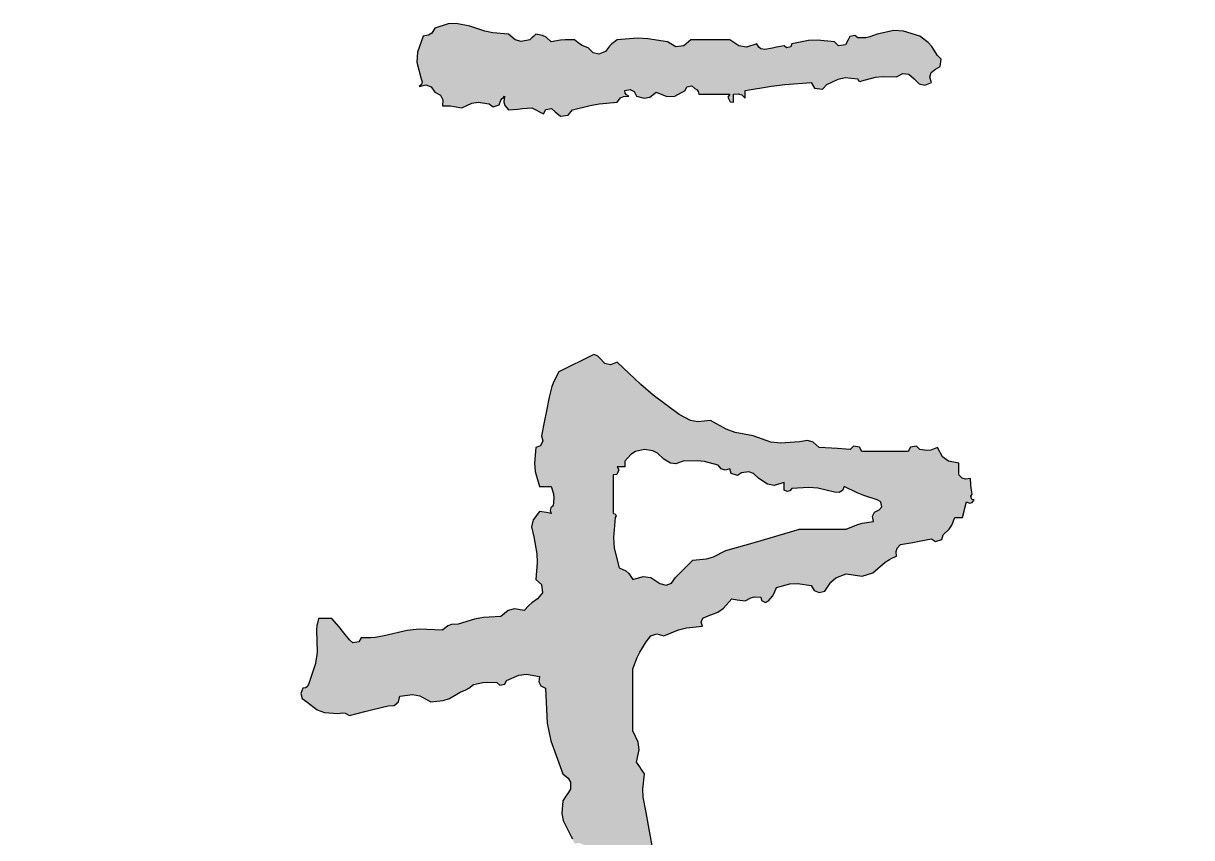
# Model space of a CAD drawing. Extents: x 43627 to 1359545, y -692302 to -50983.
# Drawn here: x 58903.9 to 59217.5, y -108014.2 to -107795.7 of the extents above; entities that cross this region are included whole.
import ezdxf
from ezdxf.enums import TextEntityAlignment as Align

# ---------------------------------------------------------------- set-up
doc = ezdxf.new("R2010")
doc.units = 0
doc.header["$LTSCALE"] = 1000
doc.header["$MEASUREMENT"] = 0
for name, color, linetype in [('_签字', 2, 'Continuous'), ('图签目录', 255, 'Continuous'), ('标准图签', 7, 'Continuous')]:
    doc.layers.add(name, color=color, linetype=linetype)
doc.styles.get("Standard").update_dxf_attribs({"font": 'gbenor.shx', "bigfont": 'gbcbig.shx'})
doc.styles.add('宋体', font='宋体.ttf', dxfattribs={"width": 0.8})

# ---------------------------------------------------------------- blocks, each defined once
blk = doc.blocks.new('A2图框参照（不打印）$0$A$C2DCB53A9')
h = blk.add_hatch(color=256)
h.paths.add_polyline_path([(3.1218, 6.5858), (3.1325, 6.5765), (3.1411, 6.5714), (3.145, 6.5656), (3.1463, 6.5557), (3.1908, 6.5557), (3.213, 6.5557), (3.2575, 6.5557), (3.2511, 6.545), (3.259, 6.5292), (3.2714, 6.5279), (3.2714, 6.539), (3.2714, 6.5445), (3.2714, 6.5557), (3.2888, 6.5576), (3.3003, 6.5538), (3.313, 6.5418), (3.313, 6.5529), (3.313, 6.5584), (3.313, 6.5696), (3.4069, 6.5848), (3.4544, 6.5904), (3.5492, 6.5973), (3.5604, 6.5779), (3.5892, 6.5743), (3.6048, 6.5904), (3.6454, 6.6103), (3.6709, 6.6151), (3.7159, 6.6112), (3.7166, 6.6051), (3.7245, 6.6011), (3.7298, 6.6043), (3.7786, 6.6165), (3.8045, 6.6194), (3.8548, 6.6182), (3.8771, 6.6299), (3.8982, 6.6276), (3.9174, 6.6112), (3.9352, 6.5928), (3.9559, 6.5882), (3.9799, 6.5973), (3.9732, 6.6164), (3.978, 6.6333), (3.9938, 6.646), (4.011, 6.6554), (4.0146, 6.6807), (4.0007, 6.6946), (3.9806, 6.7261), (3.9674, 6.7408), (3.9382, 6.764), (3.8797, 6.782), (3.8452, 6.7836), (3.7854, 6.771), (3.759, 6.7606), (3.7442, 6.7576), (3.7159, 6.7571), (3.7052, 6.7664), (3.6875, 6.7628), (3.6812, 6.7501), (3.6718, 6.7329), (3.6464, 6.7293), (3.6326, 6.7432), (3.5717, 6.7495), (3.5398, 6.748), (3.4798, 6.7363), (3.4758, 6.7255), (3.4605, 6.7217), (3.452, 6.7293), (3.4242, 6.7238), (3.4103, 6.721), (3.3825, 6.7154), (3.3688, 6.718), (3.361, 6.7239), (3.3547, 6.7363), (3.3172, 6.7247), (3.2903, 6.7286), (3.2575, 6.7501), (3.2019, 6.7501), (3.1741, 6.7501), (3.1186, 6.7501), (3.0932, 6.7284), (3.0639, 6.7259), (3.0352, 6.7432), (2.9638, 6.7545), (2.9267, 6.7559), (2.8546, 6.7501), (2.8359, 6.7358), (2.8272, 6.7272), (2.8129, 6.7085), (2.789, 6.6994), (2.7683, 6.704), (2.7504, 6.7224), (2.7295, 6.7304), (2.7193, 6.7362), (2.7018, 6.7501), (2.6683, 6.7509), (2.6513, 6.7494), (2.6184, 6.7432), (2.6, 6.7599), (2.5873, 6.7663), (2.5629, 6.771), (2.5545, 6.7627), (2.5504, 6.7585), (2.542, 6.7501), (2.5108, 6.745), (2.4899, 6.7507), (2.4656, 6.771), (2.4091, 6.7755), (2.3806, 6.7812), (2.3267, 6.7988), (2.2778, 6.8094), (2.2492, 6.8078), (2.2017, 6.7918), (2.1913, 6.7747), (2.1798, 6.7671), (2.16, 6.764), (2.1394, 6.7064), (2.1377, 6.6705), (2.1531, 6.6112), (2.157, 6.6005), (2.1546, 6.5911), (2.1461, 6.5834), (2.1691, 6.5892), (2.1882, 6.5821), (2.2017, 6.5626), (2.2217, 6.5525), (2.2309, 6.5363), (2.2295, 6.514), (2.2574, 6.5137), (2.2715, 6.5123), (2.2989, 6.507), (2.3342, 6.5244), (2.3575, 6.5277), (2.3962, 6.5209), (2.4105, 6.5108), (2.4324, 6.5181), (2.4378, 6.5348), (2.4434, 6.5404), (2.4462, 6.5432), (2.4517, 6.5487), (2.4485, 6.5288), (2.4523, 6.5153), (2.4656, 6.5001), (2.499, 6.5029), (2.5156, 6.5043), (2.549, 6.507), (2.5657, 6.4987), (2.574, 6.4945), (2.5907, 6.4862), (2.5988, 6.501), (2.6199, 6.5045), (2.6323, 6.4931), (2.6522, 6.4777), (2.6788, 6.4807), (2.6949, 6.5001), (2.7578, 6.5159), (2.7901, 6.5215), (2.8546, 6.5279), (2.8662, 6.5424), (2.8777, 6.5481), (2.8963, 6.5487), (2.8876, 6.5538), (2.8837, 6.5596), (2.8824, 6.5696), (2.9008, 6.5727), (2.9156, 6.5653), (2.9241, 6.5487), (2.9515, 6.5418), (2.9709, 6.5456), (2.9935, 6.5626), (3.0323, 6.5472), (3.0613, 6.5491), (3.0977, 6.5696), (3.104, 6.5822)])
h.paths.add_polyline_path([(2.9838, 5.4793), (2.9391, 5.5171), (2.8546, 5.5971), (2.8307, 5.588), (2.8099, 5.5926), (2.7921, 5.611), (2.7852, 5.6183), (2.7806, 5.6214), (2.7713, 5.6249), (2.7212, 5.5999), (2.6962, 5.5874), (2.6462, 5.5624), (2.6281, 5.5282), (2.6209, 5.5096), (2.6115, 5.4721), (2.6004, 5.4165), (2.5948, 5.3887), (2.5837, 5.3332), (2.589, 5.3153), (2.5803, 5.298), (2.5629, 5.2915), (2.5584, 5.2358), (2.5614, 5.2062), (2.5768, 5.1526), (2.5934, 5.1526), (2.6018, 5.1526), (2.6184, 5.1526), (2.6266, 5.1258), (2.6281, 5.1109), (2.6254, 5.0831), (2.6166, 5.0758), (2.6141, 5.0659), (2.6184, 5.0553), (2.6019, 5.0589), (2.5936, 5.0603), (2.5768, 5.0623), (2.5538, 5.0332), (2.5481, 5.0082), (2.5559, 4.972), (2.5669, 4.9118), (2.5684, 4.8801), (2.5629, 4.8192), (2.5842, 4.8011), (2.5871, 4.7716), (2.5698, 4.7497), (2.5485, 4.7355), (2.5385, 4.7269), (2.5212, 4.708), (2.4874, 4.7144), (2.4647, 4.7087), (2.4378, 4.6872), (2.3758, 4.6835), (2.3444, 4.6777), (2.285, 4.6594), (2.2613, 4.6582), (2.2481, 4.6533), (2.2295, 4.6386), (2.1458, 4.6416), (2.1025, 4.6373), (2.0211, 4.6177), (1.9881, 4.6124), (1.9712, 4.611), (1.9377, 4.6108), (1.9298, 4.5959), (1.9084, 4.5923), (1.8961, 4.6038), (1.8714, 4.6346), (1.8589, 4.6499), (1.8335, 4.6802), (1.8141, 4.6802), (1.8044, 4.6802), (1.7849, 4.6802), (1.7814, 4.6637), (1.78, 4.6553), (1.778, 4.6386), (1.7809, 4.56), (1.7749, 4.5187), (1.7502, 4.4441), (1.7451, 4.4354), (1.7393, 4.4315), (1.7294, 4.4302), (1.7227, 4.4111), (1.7275, 4.3942), (1.7432, 4.3816), (1.7812, 4.353), (1.807, 4.3433), (1.8544, 4.3399), (1.8711, 4.3425), (1.8811, 4.3408), (1.8961, 4.3329), (1.9516, 4.3468), (1.9794, 4.3538), (2.035, 4.3677), (2.0566, 4.3691), (2.0714, 4.3813), (2.0767, 4.4024), (2.1215, 4.4082), (2.1481, 4.4032), (2.1878, 4.3816), (2.2314, 4.3865), (2.2541, 4.394), (2.292, 4.4163), (2.3129, 4.4243), (2.3231, 4.4301), (2.3406, 4.4441), (2.3735, 4.4503), (2.3905, 4.4517), (2.424, 4.451), (2.4346, 4.4417), (2.4524, 4.4453), (2.4587, 4.458), (2.502, 4.4776), (2.5301, 4.4809), (2.5768, 4.4719), (2.5736, 4.4535), (2.581, 4.4386), (2.5976, 4.4302), (2.604, 4.3056), (2.6171, 4.2417), (2.6601, 4.1246), (2.6796, 4.1091), (2.6873, 4.0938), (2.6879, 4.069), (2.6768, 4.0523), (2.6712, 4.044), (2.6601, 4.0273), (2.6563, 3.9822), (2.661, 3.9568), (2.681, 3.9162), (2.6903, 3.9), (2.6945, 3.8916), (2.7018, 3.8745), (2.7193, 3.8765), (2.7307, 3.8727), (2.7435, 3.8606), (2.7399, 3.8441), (2.7385, 3.8357), (2.7365, 3.8189), (2.7391, 3.8053), (2.745, 3.7974), (2.7574, 3.7911), (2.7493, 3.7612), (2.7531, 3.7399), (2.7713, 3.7147), (2.7879, 3.6981), (2.7963, 3.6897), (2.8129, 3.6731), (2.812, 3.6251), (2.8165, 3.5997), (2.8338, 3.555), (2.8445, 3.5233), (2.846, 3.5047), (2.8407, 3.4716), (2.8518, 3.4716), (2.8574, 3.4716), (2.8685, 3.4716), (2.8668, 3.415), (2.873, 3.3843), (2.8963, 3.3327), (2.8963, 3.2716), (2.8963, 3.241), (2.8963, 3.1799), (2.8654, 3.1213), (2.847, 3.093), (2.806, 3.041), (2.7806, 3.0482), (2.7594, 3.0411), (2.7435, 3.0201), (2.7324, 3.009), (2.7268, 3.0035), (2.7157, 2.9923), (2.7105, 2.9502), (2.7063, 2.9291), (2.6949, 2.8882), (2.7037, 2.8809), (2.7062, 2.871), (2.7018, 2.8604), (2.7125, 2.8667), (2.7283, 2.8588), (2.7296, 2.8465), (2.7696, 2.8523), (2.7898, 2.8581), (2.8268, 2.8743), (2.8292, 2.9004), (2.8391, 2.9163), (2.8616, 2.9298), (2.8765, 2.9308), (2.8848, 2.9341), (2.8963, 2.9437), (2.8923, 2.9725), (2.898, 2.9914), (2.9171, 3.0132), (2.9222, 3.0218), (2.928, 3.0257), (2.938, 3.0271), (2.938, 3.0493), (2.938, 3.0604), (2.938, 3.0826), (2.9649, 3.0914), (2.9792, 3.0943), (3.0074, 3.0965), (3.0072, 3.1245), (3.0057, 3.1386), (3.0005, 3.166), (3.0086, 3.1948), (3.0143, 3.209), (3.0283, 3.2355), (3.0304, 3.2269), (3.0423, 3.223), (3.0491, 3.2285), (3.0618, 3.2348), (3.0653, 3.2526), (3.056, 3.2632), (3.0514, 3.294), (3.0431, 3.3105), (3.0213, 3.3327), (3.0166, 3.3939), (3.0195, 3.4262), (3.0352, 3.4855), (3.0501, 3.4935), (3.0537, 3.5148), (3.0422, 3.5272), (3.021, 3.5627), (3.0136, 3.5836), (3.0074, 3.6244), (3.0198, 3.6258), (3.0277, 3.6415), (3.0213, 3.6522), (3.0102, 3.6522), (3.0046, 3.6522), (2.9935, 3.6522), (2.9895, 3.7862), (2.9825, 3.8537), (2.9588, 3.9856), (2.9478, 4.0402), (2.9463, 4.0692), (2.9519, 4.1246), (2.9407, 4.1412), (2.9352, 4.1496), (2.9241, 4.1662), (2.9329, 4.2101), (2.9296, 4.237), (2.9102, 4.2774), (2.9102, 4.3663), (2.9102, 4.4107), (2.9102, 4.4996), (2.926, 4.5402), (2.9359, 4.5599), (2.9588, 4.5969), (2.9748, 4.6178), (2.9959, 4.6249), (3.0213, 4.6177), (3.0742, 4.6397), (3.1032, 4.6469), (3.1602, 4.6524), (3.1548, 4.6664), (3.1606, 4.6809), (3.1741, 4.6872), (3.2152, 4.7029), (3.2353, 4.7168), (3.2644, 4.7497), (3.2839, 4.747), (3.2936, 4.7456), (3.313, 4.7427), (3.333, 4.754), (3.3457, 4.7572), (3.3686, 4.7566), (3.3712, 4.7445), (3.3851, 4.7375), (3.3964, 4.7427), (3.4108, 4.7599), (3.4168, 4.7702), (3.4242, 4.7914), (3.4727, 4.8039), (3.4996, 4.8054), (3.5492, 4.7983), (3.5599, 4.7801), (3.5772, 4.7726), (3.5978, 4.7775), (3.6197, 4.8104), (3.6377, 4.8251), (3.6742, 4.84), (3.7317, 4.8319), (3.7696, 4.8433), (3.8132, 4.8817), (3.8293, 4.891), (3.8377, 4.8952), (3.8548, 4.9025), (3.8529, 4.92), (3.8567, 4.9314), (3.8687, 4.9442), (3.9132, 4.9523), (3.9355, 4.9565), (3.9799, 4.965), (3.9942, 4.9549), (4.0161, 4.9622), (4.0215, 4.9789), (4.0431, 4.9999), (4.0522, 5.0135), (4.0632, 5.0414), (4.0743, 5.0414), (4.0799, 5.0414), (4.091, 5.0414), (4.0966, 5.0637), (4.0993, 5.0748), (4.1049, 5.097), (4.1155, 5.0926), (4.1254, 5.0951), (4.1327, 5.1039), (4.1242, 5.1061), (4.1202, 5.1179), (4.1257, 5.1248), (4.1217, 5.1468), (4.1203, 5.158), (4.1188, 5.1803), (4.1013, 5.1784), (4.0899, 5.1822), (4.0771, 5.1942), (4.0771, 5.2109), (4.0771, 5.2192), (4.0771, 5.2359), (4.0401, 5.2434), (4.0192, 5.2585), (4.0007, 5.2915), (3.9773, 5.2821), (3.963, 5.2806), (3.9382, 5.2845), (3.9258, 5.296), (3.9045, 5.2925), (3.8965, 5.2776), (3.8298, 5.2776), (3.7965, 5.2776), (3.7298, 5.2776), (3.7218, 5.2925), (3.7005, 5.296), (3.6881, 5.2845), (3.6437, 5.2876), (3.6215, 5.2889), (3.577, 5.2915), (3.5555, 5.3109), (3.5362, 5.3167), (3.5075, 5.3123), (3.4406, 5.3067), (3.4044, 5.3112), (3.3408, 5.3332), (3.2769, 5.3451), (3.2447, 5.3568), (3.188, 5.3887), (3.1432, 5.383), (3.1166, 5.3879), (3.0769, 5.4096)])
h.paths.add_polyline_path([(2.9204, 5.2769), (2.9519, 5.2845), (2.9826, 5.2798), (2.9991, 5.2715), (3.0213, 5.2498), (3.0454, 5.2356), (3.0644, 5.2337), (3.0908, 5.2429), (3.1411, 5.2442), (3.167, 5.2413), (3.2158, 5.229), (3.2264, 5.215), (3.2406, 5.2103), (3.2575, 5.2151), (3.2629, 5.1984), (3.2848, 5.1911), (3.2992, 5.2012), (3.3254, 5.2041), (3.3425, 5.1984), (3.3617, 5.1803), (3.3921, 5.1601), (3.4169, 5.1562), (3.452, 5.1665), (3.452, 5.1553), (3.452, 5.1498), (3.452, 5.1387), (3.4626, 5.1343), (3.4725, 5.1368), (3.4798, 5.1456), (3.541, 5.1492), (3.5729, 5.1463), (3.6326, 5.1317), (3.6487, 5.1302), (3.6611, 5.1376), (3.6673, 5.1526), (3.713, 5.1297), (3.7369, 5.1199), (3.7854, 5.1039), (3.7981, 5.0976), (3.8016, 5.0799), (3.7923, 5.0692), (3.7757, 5.0607), (3.7683, 5.0459), (3.7715, 5.0275), (3.7316, 5.0205), (3.7118, 5.0149), (3.6742, 4.9998), (3.6076, 4.9998), (3.5742, 4.9998), (3.5075, 4.9998), (3.4021, 4.9688), (3.3493, 4.9536), (3.2436, 4.9233), (3.1997, 4.9011), (3.1745, 4.8937), (3.1255, 4.8886), (3.1005, 4.8636), (3.088, 4.8511), (3.063, 4.8261), (3.0495, 4.8066), (3.0304, 4.7995), (3.0074, 4.8053), (2.9746, 4.8269), (2.9477, 4.8307), (2.9102, 4.8192), (2.8966, 4.8409), (2.8851, 4.8507), (2.8616, 4.8608), (2.844, 4.9311), (2.8411, 4.9693), (2.8477, 5.0414), (2.8508, 5.0468), (2.8469, 5.0546), (2.8407, 5.0553), (2.8407, 5.1109), (2.8407, 5.1387), (2.8407, 5.1942), (2.8531, 5.1956), (2.861, 5.2113), (2.8546, 5.222), (2.8657, 5.222), (2.8713, 5.222), (2.8824, 5.222), (2.8824, 5.2304), (2.8824, 5.2345), (2.8824, 5.2429), (2.904, 5.267)], flags=16)
h.paths.add_polyline_path([(3.6881, 2.7909), (3.7173, 2.8074), (3.74, 2.8093), (3.7715, 2.7979), (3.7856, 2.7842), (3.8103, 2.7878), (3.8201, 2.8048), (3.8375, 2.8335), (3.8634, 2.8453), (3.8965, 2.8395), (3.9082, 2.8378), (3.9191, 2.8487), (3.9174, 2.8604), (3.9119, 2.8634), (3.9096, 2.8681), (3.9104, 2.8743), (3.9326, 2.8687), (3.9437, 2.8659), (3.966, 2.8604), (3.9717, 2.8938), (3.9852, 2.913), (4.0146, 2.9298), (4.0278, 2.9248), (4.0352, 2.9233), (4.0493, 2.9229), (4.1114, 2.9424), (4.142, 2.9536), (4.2021, 2.9785), (4.2217, 2.9801), (4.2315, 2.9815), (4.2508, 2.9854), (4.2819, 3.0142), (4.3013, 3.0261), (4.3411, 3.041), (4.3244, 3.041), (4.3161, 3.041), (4.2994, 3.041), (4.2974, 3.0584), (4.3012, 3.0699), (4.3133, 3.0826), (4.3324, 3.0893), (4.3492, 3.0845), (4.3619, 3.0688), (4.385, 3.0485), (4.412, 3.0461), (4.4383, 3.0618), (4.4519, 3.0681), (4.4577, 3.0826), (4.4522, 3.0965), (4.4809, 3.0926), (4.4998, 3.0983), (4.5217, 3.1174), (4.5783, 3.1148), (4.6093, 3.121), (4.6606, 3.1452), (4.7051, 3.1568), (4.7273, 3.1671), (4.7648, 3.1938), (4.7857, 3.2153), (4.7993, 3.2244), (4.8273, 3.2355), (4.8182, 3.2594), (4.8228, 3.2801), (4.8412, 3.298), (4.852, 3.3244), (4.8592, 3.3373), (4.8759, 3.3605), (4.8847, 3.3678), (4.8872, 3.3777), (4.8829, 3.3883), (4.8934, 3.3839), (4.9033, 3.3864), (4.9106, 3.3952), (4.8915, 3.4426), (4.8818, 3.4662), (4.862, 3.5133), (4.8489, 3.5079), (4.8373, 3.5102), (4.8273, 3.5202), (4.84, 3.5265), (4.8435, 3.5443), (4.8342, 3.555), (4.8321, 3.5465), (4.8202, 3.5425), (4.8134, 3.548), (4.7873, 3.5457), (4.7714, 3.5357), (4.7578, 3.5133), (4.7288, 3.5142), (4.7121, 3.5092), (4.6884, 3.4925), (4.6745, 3.4786), (4.6675, 3.4716), (4.6536, 3.4577), (4.6321, 3.4656), (4.6133, 3.4609), (4.5981, 3.4438), (4.5845, 3.4276), (4.5706, 3.4216), (4.5494, 3.423), (4.5173, 3.4016), (4.5005, 3.3918), (4.4661, 3.3744), (4.4616, 3.3849), (4.4472, 3.3886), (4.4383, 3.3813), (4.3994, 3.3504), (4.3753, 3.3383), (4.3272, 3.3258), (4.3104, 3.3237), (4.302, 3.3224), (4.2855, 3.3188), (4.2875, 3.3014), (4.2837, 3.2899), (4.2716, 3.2771), (4.2333, 3.2664), (4.2137, 3.2622), (4.1744, 3.2563), (4.1419, 3.2464), (4.1253, 3.2348), (4.1049, 3.2077), (4.0858, 3.2144), (4.0689, 3.2095), (4.0563, 3.1938), (4.0168, 3.1629), (3.9883, 3.1528), (3.9382, 3.1521), (3.9326, 3.1299), (3.9299, 3.1188), (3.9243, 3.0965), (3.8847, 3.0923), (3.8629, 3.0822), (3.834, 3.0549), (3.8278, 3.0399), (3.8154, 3.0325), (3.7993, 3.034), (3.7867, 3.0463), (3.775, 3.0501), (3.7576, 3.0479), (3.719, 3.0422), (3.6993, 3.0408), (3.6603, 3.041), (3.5712, 3.0053), (3.5268, 2.9873), (3.4381, 2.9507), (3.3996, 2.9463), (3.3793, 2.9385), (3.3478, 2.9159), (3.3229, 2.8934), (3.3047, 2.8851), (3.2714, 2.8812), (3.2141, 2.8802), (3.1835, 2.8725), (3.1325, 2.8465), (3.0605, 2.8097), (3.0244, 2.7917), (2.9519, 2.7562), (2.9133, 2.7538), (2.8895, 2.7399), (2.8685, 2.7076), (2.8352, 2.7104), (2.8185, 2.7118), (2.7852, 2.7145), (2.7492, 2.7046), (2.7313, 2.6956), (2.7018, 2.6728), (2.6831, 2.6658), (2.6739, 2.6596), (2.6601, 2.645), (2.6046, 2.6339), (2.5768, 2.6284), (2.5212, 2.6173), (2.4808, 2.6102), (2.459, 2.5985), (2.4309, 2.5686), (2.4142, 2.5625), (2.4059, 2.5558), (2.3962, 2.5409), (2.3674, 2.5448), (2.3485, 2.5391), (2.3267, 2.52), (2.2686, 2.5108), (2.239, 2.5004), (2.1878, 2.4714), (2.1431, 2.474), (2.1194, 2.471), (2.0767, 2.4575), (2.0414, 2.4455), (2.0241, 2.4368), (1.9933, 2.4158), (1.9536, 2.4177), (1.9315, 2.413), (1.8961, 2.395), (1.855, 2.4027), (1.8315, 2.4012), (1.7919, 2.388), (1.7757, 2.3806), (1.768, 2.3744), (1.7571, 2.3603), (1.7284, 2.3642), (1.7095, 2.3585), (1.6877, 2.3394), (1.6451, 2.3286), (1.624, 2.3216), (1.5835, 2.3047), (1.5356, 2.2833), (1.5126, 2.2689), (1.4724, 2.2352), (1.419, 2.2374), (1.3905, 2.2329), (1.3404, 2.2144), (1.3317, 2.2093), (1.3278, 2.2035), (1.3265, 2.1936), (1.2798, 2.2026), (1.2517, 2.1993), (1.2084, 2.1797), (1.1627, 2.1679), (1.1394, 2.1556), (1.1042, 2.1241), (1.0209, 2.1155), (0.9792, 2.1114), (0.8958, 2.1033), (0.8851, 2.1126), (0.8674, 2.109), (0.8611, 2.0963), (0.8652, 2.0856), (0.8628, 2.0761), (0.8542, 2.0685), (0.8157, 2.0572), (0.7961, 2.0441), (0.7708, 2.013), (0.7625, 1.9963), (0.7583, 1.988), (0.75, 1.9713), (0.7416, 1.9213), (0.7375, 1.8963), (0.7291, 1.8463), (0.7319, 1.8078), (0.7456, 1.7843), (0.7777, 1.7629), (0.8305, 1.7655), (0.8569, 1.7669), (0.9097, 1.7698), (0.9468, 1.7693), (0.9669, 1.774), (1, 1.7907), (1.0167, 1.8074), (1.025, 1.8157), (1.0417, 1.8324), (1.0837, 1.8303), (1.1059, 1.8333), (1.1459, 1.8463), (1.2138, 1.8643), (1.2474, 1.8755), (1.3126, 1.9018), (1.3246, 1.9137), (1.3391, 1.9161), (1.3543, 1.9088), (1.3627, 1.8922), (1.3776, 1.8847), (1.3959, 1.8879), (1.4045, 1.8956), (1.4068, 1.905), (1.4029, 1.9157), (1.3941, 1.923), (1.3916, 1.9329), (1.3959, 1.9435), (1.4347, 1.9389), (1.4542, 1.9375), (1.4932, 1.9366), (1.5262, 1.973), (1.5429, 1.991), (1.5765, 2.0269), (1.5989, 2.0254), (1.6101, 2.024), (1.6321, 2.0199), (1.6909, 2.04), (1.7228, 2.0458), (1.7849, 2.0477), (1.7875, 2.0355), (1.8014, 2.0285), (1.8127, 2.0338), (1.8221, 2.0511), (1.8302, 2.0591), (1.8474, 2.0685), (1.9192, 2.0967), (1.9543, 2.1135), (2.0211, 2.1519), (2.0191, 2.1344), (2.0229, 2.123), (2.035, 2.1102), (2.0524, 2.1082), (2.0639, 2.112), (2.0767, 2.1241), (2.0767, 2.1352), (2.0767, 2.1408), (2.0767, 2.1519), (2.0957, 2.1452), (2.1126, 2.15), (2.1253, 2.1658), (2.1753, 2.1769), (2.2003, 2.1824), (2.2503, 2.1936), (2.3173, 2.2365), (2.3548, 2.2538), (2.4309, 2.2769), (2.4594, 2.2746), (2.4803, 2.2862), (2.4934, 2.3116), (2.4944, 2.3266), (2.4977, 2.3349), (2.5073, 2.3464), (2.5238, 2.3428), (2.5322, 2.3414), (2.549, 2.3394), (2.5701, 2.3446), (2.5818, 2.3543), (2.5907, 2.3742), (2.613, 2.3756), (2.6242, 2.377), (2.6462, 2.3811), (2.6824, 2.3822), (2.7006, 2.3836), (2.7365, 2.388), (2.7754, 2.4012), (2.7944, 2.4115), (2.8268, 2.4367), (2.8532, 2.4471), (2.868, 2.4501), (2.8963, 2.4506), (2.8993, 2.4451), (2.904, 2.4428), (2.9102, 2.4436), (2.9059, 2.4568), (2.9171, 2.4719), (2.931, 2.4714), (3.0004, 2.4965), (3.0352, 2.509), (3.1047, 2.5339), (3.1163, 2.5322), (3.1272, 2.5431), (3.1255, 2.5547), (3.1201, 2.5578), (3.1177, 2.5625), (3.1186, 2.5686), (3.1369, 2.5655), (3.1518, 2.5729), (3.1602, 2.5895), (3.2047, 2.5895), (3.2269, 2.5895), (3.2636, 2.5895), (3.2589, 2.6035), (3.2644, 2.6103), (3.2806, 2.6178), (3.2883, 2.624), (3.2992, 2.6381), (3.3231, 2.629), (3.3438, 2.6336), (3.3617, 2.652), (3.395, 2.6631), (3.4117, 2.6687), (3.445, 2.6798), (3.4696, 2.7044), (3.4874, 2.7141), (3.5214, 2.7215), (3.5221, 2.7153), (3.53, 2.7114), (3.5353, 2.7145), (3.5601, 2.7101), (3.5746, 2.7117), (3.5978, 2.7215), (3.6366, 2.7453), (3.6551, 2.7595)])
for p, q in [((2.1913, 6.7747), (2.1798, 6.7671)), ((2.2017, 6.7918), (2.1913, 6.7747)), ((2.2492, 6.8078), (2.2017, 6.7918)), ((2.2778, 6.8094), (2.2492, 6.8078)), ((2.3267, 6.7988), (2.2778, 6.8094)), ((2.3806, 6.7812), (2.3267, 6.7988)), ((2.4091, 6.7755), (2.3806, 6.7812)), ((2.4656, 6.771), (2.4091, 6.7755)), ((3.8452, 6.7836), (3.7854, 6.771)), ((3.8797, 6.782), (3.8452, 6.7836)), ((3.9382, 6.764), (3.8797, 6.782)), ((2.16, 6.764), (2.1394, 6.7064)), ((2.1798, 6.7671), (2.16, 6.764)), ((2.4899, 6.7507), (2.4656, 6.771)), ((2.5108, 6.745), (2.4899, 6.7507)), ((2.542, 6.7501), (2.5108, 6.745)), ((2.5504, 6.7585), (2.542, 6.7501)), ((2.5545, 6.7627), (2.5504, 6.7585)), ((2.5629, 6.771), (2.5545, 6.7627)), ((2.5873, 6.7663), (2.5629, 6.771)), ((2.6, 6.7599), (2.5873, 6.7663)), ((2.6184, 6.7432), (2.6, 6.7599)), ((2.6513, 6.7494), (2.6184, 6.7432)), ((2.6683, 6.7509), (2.6513, 6.7494)), ((2.7018, 6.7501), (2.6683, 6.7509)), ((2.7193, 6.7362), (2.7018, 6.7501)), ((2.7295, 6.7304), (2.7193, 6.7362)), ((2.8359, 6.7358), (2.8272, 6.7272)), ((2.8546, 6.7501), (2.8359, 6.7358)), ((2.9267, 6.7559), (2.8546, 6.7501)), ((2.9638, 6.7545), (2.9267, 6.7559)), ((3.0352, 6.7432), (2.9638, 6.7545)), ((3.0639, 6.7259), (3.0352, 6.7432)), ((3.1186, 6.7501), (3.0932, 6.7284)), ((3.1741, 6.7501), (3.1186, 6.7501)), ((3.2019, 6.7501), (3.1741, 6.7501)), ((3.2575, 6.7501), (3.2019, 6.7501)), ((3.2903, 6.7286), (3.2575, 6.7501)), ((3.3547, 6.7363), (3.3172, 6.7247)), ((3.361, 6.7239), (3.3547, 6.7363)), ((3.4798, 6.7363), (3.4758, 6.7255)), ((3.5398, 6.748), (3.4798, 6.7363)), ((3.5717, 6.7495), (3.5398, 6.748)), ((3.6326, 6.7432), (3.5717, 6.7495)), ((3.6464, 6.7293), (3.6326, 6.7432)), ((3.6718, 6.7329), (3.6464, 6.7293)), ((3.6812, 6.7501), (3.6718, 6.7329)), ((3.6875, 6.7628), (3.6812, 6.7501)), ((3.7052, 6.7664), (3.6875, 6.7628)), ((3.7159, 6.7571), (3.7052, 6.7664)), ((3.7442, 6.7576), (3.7159, 6.7571)), ((3.759, 6.7606), (3.7442, 6.7576)), ((3.7854, 6.771), (3.759, 6.7606)), ((3.9674, 6.7408), (3.9382, 6.764)), ((3.9806, 6.7261), (3.9674, 6.7408)), ((2.1394, 6.7064), (2.1377, 6.6705)), ((2.7504, 6.7224), (2.7295, 6.7304)), ((2.7683, 6.704), (2.7504, 6.7224)), ((2.789, 6.6994), (2.7683, 6.704)), ((2.8129, 6.7085), (2.789, 6.6994)), ((2.8272, 6.7272), (2.8129, 6.7085)), ((3.0932, 6.7284), (3.0639, 6.7259)), ((3.3172, 6.7247), (3.2903, 6.7286)), ((3.3688, 6.718), (3.361, 6.7239)), ((3.3825, 6.7154), (3.3688, 6.718)), ((3.4103, 6.721), (3.3825, 6.7154)), ((3.4242, 6.7238), (3.4103, 6.721)), ((3.452, 6.7293), (3.4242, 6.7238)), ((3.4605, 6.7217), (3.452, 6.7293)), ((3.4758, 6.7255), (3.4605, 6.7217)), ((4.0007, 6.6946), (3.9806, 6.7261)), ((4.0146, 6.6807), (4.0007, 6.6946)), ((2.1377, 6.6705), (2.1531, 6.6112)), ((3.9938, 6.646), (4.011, 6.6554)), ((4.011, 6.6554), (4.0146, 6.6807)), ((2.1531, 6.6112), (2.157, 6.6005)), ((3.6048, 6.5904), (3.6454, 6.6103)), ((3.6454, 6.6103), (3.6709, 6.6151)), ((3.6709, 6.6151), (3.7159, 6.6112)), ((3.7159, 6.6112), (3.7166, 6.6051)), ((3.7298, 6.6043), (3.7786, 6.6165)), ((3.7786, 6.6165), (3.8045, 6.6194)), ((3.8045, 6.6194), (3.8548, 6.6182)), ((3.8548, 6.6182), (3.8771, 6.6299)), ((3.8771, 6.6299), (3.8982, 6.6276)), ((3.8982, 6.6276), (3.9174, 6.6112)), ((3.9174, 6.6112), (3.9352, 6.5928)), ((3.9732, 6.6164), (3.978, 6.6333)), ((3.9799, 6.5973), (3.9732, 6.6164)), ((3.978, 6.6333), (3.9938, 6.646)), ((2.1546, 6.5911), (2.1461, 6.5834)), ((2.1461, 6.5834), (2.1691, 6.5892)), ((2.157, 6.6005), (2.1546, 6.5911)), ((2.1691, 6.5892), (2.1882, 6.5821)), ((2.1882, 6.5821), (2.2017, 6.5626)), ((2.8824, 6.5696), (2.9008, 6.5727)), ((2.8837, 6.5596), (2.8824, 6.5696)), ((2.9008, 6.5727), (2.9156, 6.5653)), ((2.9156, 6.5653), (2.9241, 6.5487)), ((3.0613, 6.5491), (3.0977, 6.5696)), ((3.0977, 6.5696), (3.104, 6.5822)), ((3.104, 6.5822), (3.1218, 6.5858)), ((3.1218, 6.5858), (3.1325, 6.5765)), ((3.1325, 6.5765), (3.1411, 6.5714)), ((3.1411, 6.5714), (3.145, 6.5656)), ((3.145, 6.5656), (3.1463, 6.5557)), ((3.313, 6.5696), (3.4069, 6.5848)), ((3.313, 6.5584), (3.313, 6.5696)), ((3.4069, 6.5848), (3.4544, 6.5904)), ((3.4544, 6.5904), (3.5492, 6.5973)), ((3.5492, 6.5973), (3.5604, 6.5779)), ((3.5604, 6.5779), (3.5892, 6.5743)), ((3.5892, 6.5743), (3.6048, 6.5904)), ((3.7166, 6.6051), (3.7245, 6.6011)), ((3.7245, 6.6011), (3.7298, 6.6043)), ((3.9352, 6.5928), (3.9559, 6.5882)), ((3.9559, 6.5882), (3.9799, 6.5973)), ((2.2017, 6.5626), (2.2217, 6.5525)), ((2.2217, 6.5525), (2.2309, 6.5363)), ((2.2309, 6.5363), (2.2295, 6.514)), ((2.2989, 6.507), (2.3342, 6.5244)), ((2.3342, 6.5244), (2.3575, 6.5277)), ((2.3575, 6.5277), (2.3962, 6.5209)), ((2.4324, 6.5181), (2.4378, 6.5348)), ((2.4378, 6.5348), (2.4434, 6.5404)), ((2.4434, 6.5404), (2.4462, 6.5432)), ((2.4462, 6.5432), (2.4517, 6.5487)), ((2.4517, 6.5487), (2.4485, 6.5288)), ((2.4485, 6.5288), (2.4523, 6.5153)), ((2.7901, 6.5215), (2.8546, 6.5279)), ((2.8546, 6.5279), (2.8662, 6.5424)), ((2.8662, 6.5424), (2.8777, 6.5481)), ((2.8777, 6.5481), (2.8963, 6.5487)), ((2.8876, 6.5538), (2.8837, 6.5596)), ((2.8963, 6.5487), (2.8876, 6.5538)), ((2.9241, 6.5487), (2.9515, 6.5418)), ((2.9515, 6.5418), (2.9709, 6.5456)), ((2.9709, 6.5456), (2.9935, 6.5626)), ((2.9935, 6.5626), (3.0323, 6.5472)), ((3.0323, 6.5472), (3.0613, 6.5491)), ((3.1463, 6.5557), (3.1908, 6.5557)), ((3.1908, 6.5557), (3.213, 6.5557)), ((3.213, 6.5557), (3.2575, 6.5557)), ((3.2575, 6.5557), (3.2511, 6.545)), ((3.2511, 6.545), (3.259, 6.5292)), ((3.259, 6.5292), (3.2714, 6.5279)), ((3.2714, 6.5557), (3.2888, 6.5576)), ((3.2714, 6.5445), (3.2714, 6.5557)), ((3.2714, 6.539), (3.2714, 6.5445)), ((3.2714, 6.5279), (3.2714, 6.539)), ((3.2888, 6.5576), (3.3003, 6.5538)), ((3.3003, 6.5538), (3.313, 6.5418)), ((3.313, 6.5529), (3.313, 6.5584)), ((3.313, 6.5418), (3.313, 6.5529)), ((2.2295, 6.514), (2.2574, 6.5137)), ((2.2574, 6.5137), (2.2715, 6.5123)), ((2.2715, 6.5123), (2.2989, 6.507)), ((2.3962, 6.5209), (2.4105, 6.5108)), ((2.4105, 6.5108), (2.4324, 6.5181)), ((2.4523, 6.5153), (2.4656, 6.5001)), ((2.4656, 6.5001), (2.499, 6.5029)), ((2.499, 6.5029), (2.5156, 6.5043)), ((2.5156, 6.5043), (2.549, 6.507)), ((2.549, 6.507), (2.5657, 6.4987)), ((2.5657, 6.4987), (2.574, 6.4945)), ((2.574, 6.4945), (2.5907, 6.4862)), ((2.5907, 6.4862), (2.5988, 6.501)), ((2.5988, 6.501), (2.6199, 6.5045)), ((2.6199, 6.5045), (2.6323, 6.4931)), ((2.6323, 6.4931), (2.6522, 6.4777)), ((2.6788, 6.4807), (2.6949, 6.5001)), ((2.6949, 6.5001), (2.7578, 6.5159)), ((2.7578, 6.5159), (2.7901, 6.5215)), ((2.6522, 6.4777), (2.6788, 6.4807)), ((2.7713, 5.6249), (2.7212, 5.5999)), ((2.7806, 5.6214), (2.7713, 5.6249)), ((2.7852, 5.6183), (2.7806, 5.6214)), ((2.7921, 5.611), (2.7852, 5.6183)), ((2.8099, 5.5926), (2.7921, 5.611)), ((2.6462, 5.5624), (2.6281, 5.5282)), ((2.6962, 5.5874), (2.6462, 5.5624)), ((2.7212, 5.5999), (2.6962, 5.5874)), ((2.8307, 5.588), (2.8099, 5.5926)), ((2.8546, 5.5971), (2.8307, 5.588)), ((2.9391, 5.5171), (2.8546, 5.5971)), ((2.6281, 5.5282), (2.6209, 5.5096)), ((2.6209, 5.5096), (2.6115, 5.4721)), ((2.9838, 5.4793), (2.9391, 5.5171)), ((3.0769, 5.4096), (2.9838, 5.4793)), ((2.6115, 5.4721), (2.6004, 5.4165)), ((2.6004, 5.4165), (2.5948, 5.3887)), ((3.1166, 5.3879), (3.0769, 5.4096)), ((2.5948, 5.3887), (2.5837, 5.3332)), ((3.1432, 5.383), (3.1166, 5.3879)), ((3.188, 5.3887), (3.1432, 5.383)), ((3.2447, 5.3568), (3.188, 5.3887)), ((3.2769, 5.3451), (3.2447, 5.3568)), ((2.589, 5.3153), (2.5803, 5.298)), ((2.5837, 5.3332), (2.589, 5.3153)), ((3.3408, 5.3332), (3.2769, 5.3451)), ((3.4044, 5.3112), (3.3408, 5.3332)), ((3.4406, 5.3067), (3.4044, 5.3112)), ((3.5075, 5.3123), (3.4406, 5.3067)), ((3.5362, 5.3167), (3.5075, 5.3123)), ((3.5555, 5.3109), (3.5362, 5.3167)), ((3.577, 5.2915), (3.5555, 5.3109)), ((2.5629, 5.2915), (2.5584, 5.2358)), ((2.5803, 5.298), (2.5629, 5.2915)), ((2.9204, 5.2769), (2.904, 5.267)), ((2.9519, 5.2845), (2.9204, 5.2769)), ((2.9826, 5.2798), (2.9519, 5.2845)), ((2.9991, 5.2715), (2.9826, 5.2798)), ((3.0213, 5.2498), (2.9991, 5.2715)), ((3.6215, 5.2889), (3.577, 5.2915)), ((3.6437, 5.2876), (3.6215, 5.2889)), ((3.6881, 5.2845), (3.6437, 5.2876)), ((3.7005, 5.296), (3.6881, 5.2845)), ((3.7218, 5.2925), (3.7005, 5.296)), ((3.7298, 5.2776), (3.7218, 5.2925)), ((3.7965, 5.2776), (3.7298, 5.2776)), ((3.8298, 5.2776), (3.7965, 5.2776)), ((3.8965, 5.2776), (3.8298, 5.2776)), ((3.9045, 5.2925), (3.8965, 5.2776)), ((3.9258, 5.296), (3.9045, 5.2925)), ((3.9382, 5.2845), (3.9258, 5.296)), ((3.963, 5.2806), (3.9382, 5.2845)), ((3.9773, 5.2821), (3.963, 5.2806)), ((4.0007, 5.2915), (3.9773, 5.2821)), ((4.0192, 5.2585), (4.0007, 5.2915)), ((2.5584, 5.2358), (2.5614, 5.2062)), ((2.904, 5.267), (2.8824, 5.2429)), ((2.8824, 5.2429), (2.8824, 5.2345)), ((2.8824, 5.2345), (2.8824, 5.2304)), ((2.8824, 5.2304), (2.8824, 5.222)), ((3.0454, 5.2356), (3.0213, 5.2498)), ((3.0644, 5.2337), (3.0454, 5.2356)), ((3.0908, 5.2429), (3.0644, 5.2337)), ((3.1411, 5.2442), (3.0908, 5.2429)), ((3.167, 5.2413), (3.1411, 5.2442)), ((3.2158, 5.229), (3.167, 5.2413)), ((3.2264, 5.215), (3.2158, 5.229)), ((4.0401, 5.2434), (4.0192, 5.2585)), ((4.0771, 5.2359), (4.0401, 5.2434)), ((4.0771, 5.2192), (4.0771, 5.2359)), ((2.5614, 5.2062), (2.5768, 5.1526)), ((2.8531, 5.1956), (2.8407, 5.1942)), ((2.8407, 5.1942), (2.8407, 5.1387)), ((2.861, 5.2113), (2.8531, 5.1956)), ((2.8657, 5.222), (2.8546, 5.222)), ((2.8546, 5.222), (2.861, 5.2113)), ((2.8713, 5.222), (2.8657, 5.222)), ((2.8824, 5.222), (2.8713, 5.222)), ((3.2406, 5.2103), (3.2264, 5.215)), ((3.2575, 5.2151), (3.2406, 5.2103)), ((3.2629, 5.1984), (3.2575, 5.2151)), ((3.2848, 5.1911), (3.2629, 5.1984)), ((3.2992, 5.2012), (3.2848, 5.1911)), ((3.3254, 5.2041), (3.2992, 5.2012)), ((3.3425, 5.1984), (3.3254, 5.2041)), ((3.3617, 5.1803), (3.3425, 5.1984)), ((4.0771, 5.2109), (4.0771, 5.2192)), ((4.0771, 5.1942), (4.0771, 5.2109)), ((4.0899, 5.1822), (4.0771, 5.1942)), ((2.5768, 5.1526), (2.5934, 5.1526)), ((2.5934, 5.1526), (2.6018, 5.1526)), ((2.6018, 5.1526), (2.6184, 5.1526)), ((2.6184, 5.1526), (2.6266, 5.1258)), ((3.3921, 5.1601), (3.3617, 5.1803)), ((3.4169, 5.1562), (3.3921, 5.1601)), ((3.452, 5.1665), (3.4169, 5.1562)), ((3.452, 5.1553), (3.452, 5.1665)), ((3.452, 5.1498), (3.452, 5.1553)), ((3.452, 5.1387), (3.452, 5.1498)), ((3.4798, 5.1456), (3.4725, 5.1368)), ((3.541, 5.1492), (3.4798, 5.1456)), ((3.5729, 5.1463), (3.541, 5.1492)), ((3.6326, 5.1317), (3.5729, 5.1463)), ((3.6673, 5.1526), (3.6611, 5.1376)), ((3.713, 5.1297), (3.6673, 5.1526)), ((4.1013, 5.1784), (4.0899, 5.1822)), ((4.1188, 5.1803), (4.1013, 5.1784)), ((4.1203, 5.158), (4.1188, 5.1803)), ((4.1217, 5.1468), (4.1203, 5.158)), ((4.1257, 5.1248), (4.1217, 5.1468)), ((2.6281, 5.1109), (2.6254, 5.0831)), ((2.6266, 5.1258), (2.6281, 5.1109)), ((2.8407, 5.1387), (2.8407, 5.1109)), ((2.8407, 5.1109), (2.8407, 5.0553)), ((3.4626, 5.1343), (3.452, 5.1387)), ((3.4725, 5.1368), (3.4626, 5.1343)), ((3.6487, 5.1302), (3.6326, 5.1317)), ((3.6611, 5.1376), (3.6487, 5.1302)), ((3.7369, 5.1199), (3.713, 5.1297)), ((3.7854, 5.1039), (3.7369, 5.1199)), ((3.7981, 5.0976), (3.7854, 5.1039)), ((4.1202, 5.1179), (4.1257, 5.1248)), ((4.1242, 5.1061), (4.1202, 5.1179)), ((4.1327, 5.1039), (4.1242, 5.1061)), ((4.1254, 5.0951), (4.1327, 5.1039)), ((2.5768, 5.0623), (2.5538, 5.0332)), ((2.5936, 5.0603), (2.5768, 5.0623)), ((2.6019, 5.0589), (2.5936, 5.0603)), ((2.6166, 5.0758), (2.6141, 5.0659)), ((2.6141, 5.0659), (2.6184, 5.0553)), ((2.6254, 5.0831), (2.6166, 5.0758)), ((3.7683, 5.0459), (3.7757, 5.0607)), ((3.7757, 5.0607), (3.7923, 5.0692)), ((3.7923, 5.0692), (3.8016, 5.0799)), ((3.8016, 5.0799), (3.7981, 5.0976)), ((4.091, 5.0414), (4.0966, 5.0637)), ((4.0966, 5.0637), (4.0993, 5.0748)), ((4.0993, 5.0748), (4.1049, 5.097)), ((4.1049, 5.097), (4.1155, 5.0926)), ((4.1155, 5.0926), (4.1254, 5.0951)), ((2.5538, 5.0332), (2.5481, 5.0082)), ((2.6184, 5.0553), (2.6019, 5.0589)), ((2.8407, 5.0553), (2.8469, 5.0546)), ((2.8477, 5.0414), (2.8411, 4.9693)), ((2.8469, 5.0546), (2.8508, 5.0468)), ((2.8508, 5.0468), (2.8477, 5.0414)), ((3.7118, 5.0149), (3.7316, 5.0205)), ((3.7316, 5.0205), (3.7715, 5.0275)), ((3.7715, 5.0275), (3.7683, 5.0459)), ((4.0522, 5.0135), (4.0632, 5.0414)), ((4.0632, 5.0414), (4.0743, 5.0414)), ((4.0743, 5.0414), (4.0799, 5.0414)), ((4.0799, 5.0414), (4.091, 5.0414)), ((2.5481, 5.0082), (2.5559, 4.972)), ((3.4021, 4.9688), (3.5075, 4.9998)), ((3.5075, 4.9998), (3.5742, 4.9998)), ((3.5742, 4.9998), (3.6076, 4.9998)), ((3.6076, 4.9998), (3.6742, 4.9998)), ((3.6742, 4.9998), (3.7118, 5.0149)), ((4.0161, 4.9622), (4.0215, 4.9789)), ((4.0215, 4.9789), (4.0431, 4.9999)), ((4.0431, 4.9999), (4.0522, 5.0135)), ((2.5559, 4.972), (2.5669, 4.9118)), ((2.8411, 4.9693), (2.844, 4.9311)), ((3.2436, 4.9233), (3.3493, 4.9536)), ((3.3493, 4.9536), (3.4021, 4.9688)), ((3.8567, 4.9314), (3.8687, 4.9442)), ((3.8687, 4.9442), (3.9132, 4.9523)), ((3.9132, 4.9523), (3.9355, 4.9565)), ((3.9355, 4.9565), (3.9799, 4.965)), ((3.9799, 4.965), (3.9942, 4.9549)), ((3.9942, 4.9549), (4.0161, 4.9622)), ((2.5669, 4.9118), (2.5684, 4.8801)), ((2.844, 4.9311), (2.8616, 4.8608)), ((3.1255, 4.8886), (3.1745, 4.8937)), ((3.1745, 4.8937), (3.1997, 4.9011)), ((3.1997, 4.9011), (3.2436, 4.9233)), ((3.8293, 4.891), (3.8377, 4.8952)), ((3.8377, 4.8952), (3.8548, 4.9025)), ((3.8529, 4.92), (3.8567, 4.9314)), ((3.8548, 4.9025), (3.8529, 4.92)), ((2.5684, 4.8801), (2.5629, 4.8192)), ((2.8616, 4.8608), (2.8851, 4.8507)), ((2.8851, 4.8507), (2.8966, 4.8409)), ((3.063, 4.8261), (3.088, 4.8511)), ((3.088, 4.8511), (3.1005, 4.8636)), ((3.1005, 4.8636), (3.1255, 4.8886)), ((3.7696, 4.8433), (3.8132, 4.8817)), ((3.8132, 4.8817), (3.8293, 4.891)), ((2.5629, 4.8192), (2.5842, 4.8011)), ((2.8966, 4.8409), (2.9102, 4.8192)), ((2.9102, 4.8192), (2.9477, 4.8307)), ((2.9477, 4.8307), (2.9746, 4.8269)), ((2.9746, 4.8269), (3.0074, 4.8053)), ((3.0495, 4.8066), (3.063, 4.8261)), ((3.5978, 4.7775), (3.6197, 4.8104)), ((3.6197, 4.8104), (3.6377, 4.8251)), ((3.6377, 4.8251), (3.6742, 4.84)), ((3.6742, 4.84), (3.7317, 4.8319)), ((3.7317, 4.8319), (3.7696, 4.8433)), ((2.5871, 4.7716), (2.5698, 4.7497)), ((2.5842, 4.8011), (2.5871, 4.7716)), ((3.0074, 4.8053), (3.0304, 4.7995)), ((3.0304, 4.7995), (3.0495, 4.8066)), ((3.4108, 4.7599), (3.4168, 4.7702)), ((3.4168, 4.7702), (3.4242, 4.7914)), ((3.4242, 4.7914), (3.4727, 4.8039)), ((3.4727, 4.8039), (3.4996, 4.8054)), ((3.4996, 4.8054), (3.5492, 4.7983)), ((3.5492, 4.7983), (3.5599, 4.7801)), ((3.5599, 4.7801), (3.5772, 4.7726)), ((3.5772, 4.7726), (3.5978, 4.7775)), ((2.5385, 4.7269), (2.5212, 4.708)), ((2.5485, 4.7355), (2.5385, 4.7269)), ((2.5698, 4.7497), (2.5485, 4.7355)), ((3.2353, 4.7168), (3.2644, 4.7497)), ((3.2644, 4.7497), (3.2839, 4.747)), ((3.2839, 4.747), (3.2936, 4.7456)), ((3.2936, 4.7456), (3.313, 4.7427)), ((3.313, 4.7427), (3.333, 4.754)), ((3.333, 4.754), (3.3457, 4.7572)), ((3.3457, 4.7572), (3.3686, 4.7566)), ((3.3686, 4.7566), (3.3712, 4.7445)), ((3.3712, 4.7445), (3.3851, 4.7375)), ((3.3851, 4.7375), (3.3964, 4.7427)), ((3.3964, 4.7427), (3.4108, 4.7599)), ((2.3758, 4.6835), (2.3444, 4.6777)), ((2.4378, 4.6872), (2.3758, 4.6835)), ((2.4647, 4.7087), (2.4378, 4.6872)), ((2.4874, 4.7144), (2.4647, 4.7087)), ((2.5212, 4.708), (2.4874, 4.7144)), ((3.1606, 4.6809), (3.1741, 4.6872)), ((3.1741, 4.6872), (3.2152, 4.7029)), ((3.2152, 4.7029), (3.2353, 4.7168)), ((1.78, 4.6553), (1.778, 4.6386)), ((1.7814, 4.6637), (1.78, 4.6553)), ((1.7849, 4.6802), (1.7814, 4.6637)), ((1.8044, 4.6802), (1.7849, 4.6802)), ((1.8141, 4.6802), (1.8044, 4.6802)), ((1.8335, 4.6802), (1.8141, 4.6802)), ((1.8589, 4.6499), (1.8335, 4.6802)), ((1.8714, 4.6346), (1.8589, 4.6499)), ((2.1458, 4.6416), (2.1025, 4.6373)), ((2.2295, 4.6386), (2.1458, 4.6416)), ((2.2481, 4.6533), (2.2295, 4.6386)), ((2.2613, 4.6582), (2.2481, 4.6533)), ((2.285, 4.6594), (2.2613, 4.6582)), ((2.3444, 4.6777), (2.285, 4.6594)), ((3.0742, 4.6397), (3.1032, 4.6469)), ((3.1032, 4.6469), (3.1602, 4.6524)), ((3.1548, 4.6664), (3.1606, 4.6809)), ((3.1602, 4.6524), (3.1548, 4.6664)), ((1.778, 4.6386), (1.7809, 4.56)), ((1.8961, 4.6038), (1.8714, 4.6346)), ((1.9084, 4.5923), (1.8961, 4.6038)), ((1.9377, 4.6108), (1.9298, 4.5959)), ((1.9712, 4.611), (1.9377, 4.6108)), ((1.9881, 4.6124), (1.9712, 4.611)), ((2.0211, 4.6177), (1.9881, 4.6124)), ((2.1025, 4.6373), (2.0211, 4.6177)), ((2.9588, 4.5969), (2.9748, 4.6178)), ((2.9748, 4.6178), (2.9959, 4.6249)), ((2.9959, 4.6249), (3.0213, 4.6177)), ((3.0213, 4.6177), (3.0742, 4.6397)), ((1.7809, 4.56), (1.7749, 4.5187)), ((1.9298, 4.5959), (1.9084, 4.5923)), ((2.926, 4.5402), (2.9359, 4.5599)), ((2.9359, 4.5599), (2.9588, 4.5969)), ((1.7749, 4.5187), (1.7502, 4.4441)), ((2.9102, 4.4996), (2.926, 4.5402)), ((2.4587, 4.458), (2.502, 4.4776)), ((2.502, 4.4776), (2.5301, 4.4809)), ((2.5301, 4.4809), (2.5768, 4.4719)), ((2.9102, 4.4107), (2.9102, 4.4996)), ((1.7451, 4.4354), (1.7393, 4.4315)), ((1.7502, 4.4441), (1.7451, 4.4354)), ((2.3231, 4.4301), (2.3406, 4.4441)), ((2.3406, 4.4441), (2.3735, 4.4503)), ((2.3735, 4.4503), (2.3905, 4.4517)), ((2.3905, 4.4517), (2.424, 4.451)), ((2.424, 4.451), (2.4346, 4.4417)), ((2.4346, 4.4417), (2.4524, 4.4453)), ((2.4524, 4.4453), (2.4587, 4.458)), ((2.5768, 4.4719), (2.5736, 4.4535)), ((2.5736, 4.4535), (2.581, 4.4386)), ((2.581, 4.4386), (2.5976, 4.4302)), ((1.7294, 4.4302), (1.7227, 4.4111)), ((1.7227, 4.4111), (1.7275, 4.3942)), ((1.7275, 4.3942), (1.7432, 4.3816)), ((1.7393, 4.4315), (1.7294, 4.4302)), ((2.0714, 4.3813), (2.0767, 4.4024)), ((2.0767, 4.4024), (2.1215, 4.4082)), ((2.1215, 4.4082), (2.1481, 4.4032)), ((2.1481, 4.4032), (2.1878, 4.3816)), ((2.2314, 4.3865), (2.2541, 4.394)), ((2.2541, 4.394), (2.292, 4.4163)), ((2.292, 4.4163), (2.3129, 4.4243)), ((2.3129, 4.4243), (2.3231, 4.4301)), ((2.5976, 4.4302), (2.604, 4.3056)), ((2.9102, 4.3663), (2.9102, 4.4107)), ((1.7432, 4.3816), (1.7812, 4.353)), ((1.7812, 4.353), (1.807, 4.3433)), ((1.9516, 4.3468), (1.9794, 4.3538)), ((1.9794, 4.3538), (2.035, 4.3677)), ((2.035, 4.3677), (2.0566, 4.3691)), ((2.0566, 4.3691), (2.0714, 4.3813)), ((2.1878, 4.3816), (2.2314, 4.3865)), ((2.9102, 4.2774), (2.9102, 4.3663)), ((1.807, 4.3433), (1.8544, 4.3399)), ((1.8544, 4.3399), (1.8711, 4.3425)), ((1.8711, 4.3425), (1.8811, 4.3408)), ((1.8811, 4.3408), (1.8961, 4.3329)), ((1.8961, 4.3329), (1.9516, 4.3468)), ((2.604, 4.3056), (2.6171, 4.2417)), ((2.9296, 4.237), (2.9102, 4.2774)), ((2.6171, 4.2417), (2.6601, 4.1246)), ((2.9329, 4.2101), (2.9296, 4.237)), ((2.9241, 4.1662), (2.9329, 4.2101)), ((2.9352, 4.1496), (2.9241, 4.1662)), ((2.9407, 4.1412), (2.9352, 4.1496)), ((2.9519, 4.1246), (2.9407, 4.1412)), ((2.6601, 4.1246), (2.6796, 4.1091)), ((2.6796, 4.1091), (2.6873, 4.0938)), ((2.9463, 4.0692), (2.9519, 4.1246)), ((2.6879, 4.069), (2.6768, 4.0523)), ((2.6873, 4.0938), (2.6879, 4.069)), ((2.9478, 4.0402), (2.9463, 4.0692)), ((2.6601, 4.0273), (2.6563, 3.9822)), ((2.6712, 4.044), (2.6601, 4.0273)), ((2.6768, 4.0523), (2.6712, 4.044)), ((2.9588, 3.9856), (2.9478, 4.0402)), ((2.6563, 3.9822), (2.661, 3.9568)), ((2.9825, 3.8537), (2.9588, 3.9856)), ((2.661, 3.9568), (2.681, 3.9162)), ((2.681, 3.9162), (2.6903, 3.9)), ((2.6903, 3.9), (2.6945, 3.8916))]:
    blk.add_line(p, q)
blk = doc.blocks.new('ztwj01')
at = {"layer": '_签字', "xscale": 75, "yscale": 75, "zscale": 75}
blk.add_blockref('A2图框参照（不打印）$0$A$C2DCB53A9', (15222.7, 686.15), dxfattribs=at)
at = {"layer": '图签目录', "style": '宋体', "width": 0.8}
for tag, p in [('图纸编号', (40208.3, 2012.99)), ('图纸时间', (32025.43, 1027.64)), ('设计号', (35900, 1000))]:
    blk.add_attdef(tag, text='', height=300, dxfattribs=at).set_placement(p, align=Align.MIDDLE)
at = {"layer": '图签目录', "lineweight": 30, "width": 0.8, "flags": 104}
for tag, p in [('图纸名称', (33900, 2000)), ('工程名称', (25900, 1992.02)), ('建设单位', (17900, 1966.35))]:
    blk.add_attdef(tag, text='', height=300, dxfattribs=at).set_placement(p, align=Align.MIDDLE_CENTER)
at = {"layer": '图签目录', "style": '宋体', "width": 0.8}
for tag, p in [('65', (37896.65, 864.23)), ('3', (40196.77, 846.92))]:
    blk.add_attdef(tag, text='', height=300, dxfattribs=at).set_placement(p, align=Align.CENTER)

msp = doc.modelspace()

# ---------------------------------------------------------------- block references
at = {"layer": '标准图签'}
msp.add_blockref('ztwj01', (43626.52, -108992.58), dxfattribs=at)

doc.saveas('drawing.dxf')
